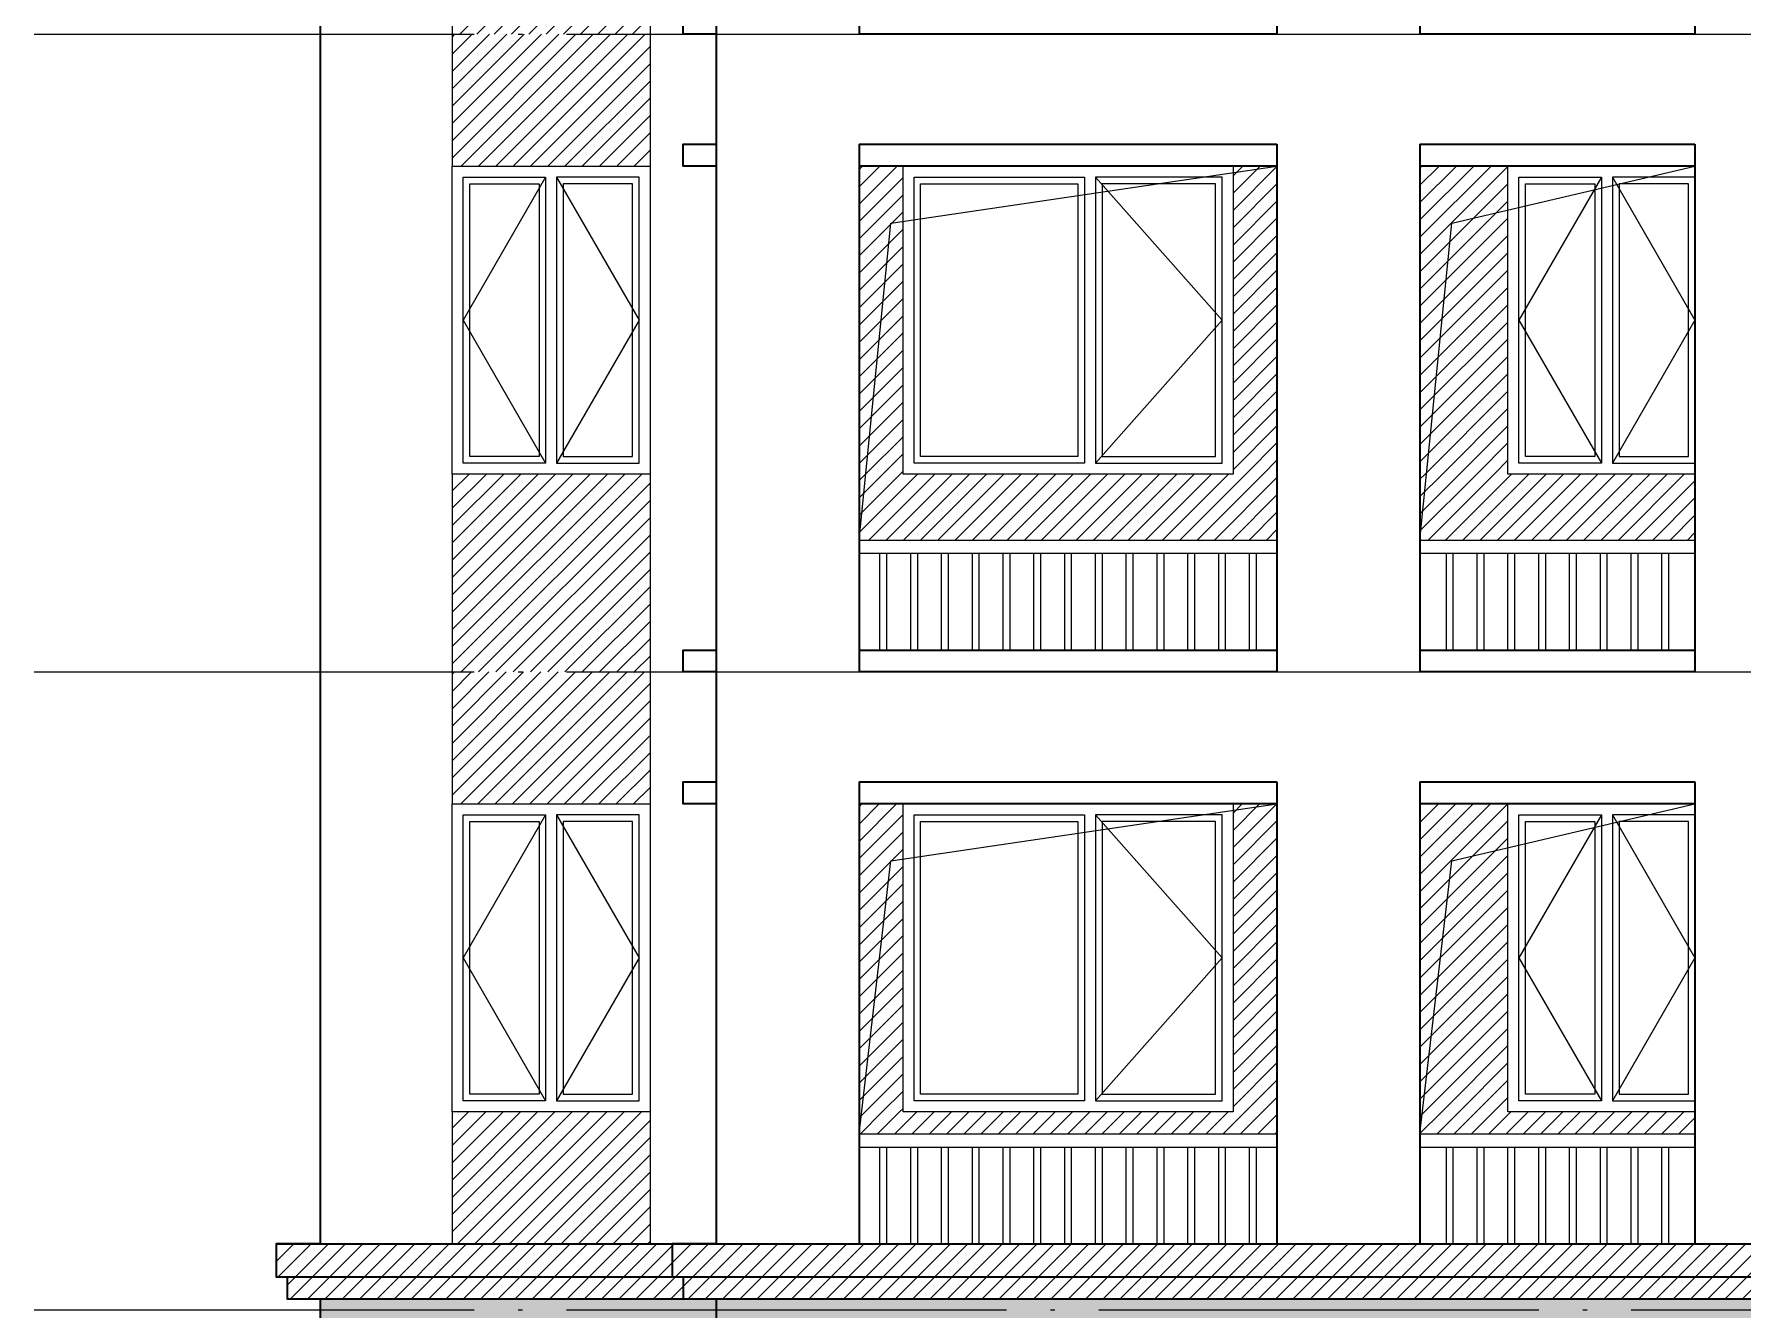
# Model space of a CAD drawing. Extents: x 27938 to 983267, y -209821 to 1628073.
# Drawn here: x 681017 to 688784, y 46240 to 52040 of the extents above; entities that cross this region are included whole.
import ezdxf
from ezdxf.xclip import XClip

# ---------------------------------------------------------------- set-up
doc = ezdxf.new("R2010")
doc.units = 0
doc.header["$LTSCALE"] = 1000
doc.header["$MEASUREMENT"] = 0
doc.header["$XCLIPFRAME"] = 0
doc.linetypes.add('DOTE', pattern=[2.42, 2, -0.2, 0.02, -0.2])
doc.layers.add('3-剖面填充（细）', color=250, linetype='Continuous')
doc.layers.add('Stair-栏杆', color=142, linetype='Continuous')
for name, color, linetype, lineweight in [('DOTE', 19, 'DOTE', 9), ('WINDOW', 144, 'Continuous', 15), ('立面-中轮廓线', 213, 'Continuous', 35), ('立面-普通轮廓', 7, 'Continuous', 18), ('立面-洞口示意', 152, 'Continuous', 13), ('立面-窗开启线', 250, 'Continuous', 13)]:
    doc.layers.add(name, color=color, linetype=linetype, lineweight=lineweight)
pattern_1 = [(45, (223561.654, -4e-12), (-39.2886205, 39.2886205), [])]
pattern_2 = [(45, (223511.654, -4e-12), (-39.2886205, 39.2886205), [])]
pattern_3 = [(45, (169682.19, 13864.28), (-39.2886205, 39.2886205), [])]
pattern_4 = [(45, (169632.19, 13864.28), (-39.2886205, 39.2886205), [])]

# ---------------------------------------------------------------- blocks, each defined once
blk = doc.blocks.new('A$C318717E3')
at = {"layer": 'WINDOW'}
for points in [[(50, 1350), (425, 1350), (425, 50), (50, 50)], [(850, 1350), (475, 1350), (475, 50), (850, 50)]]:
    blk.add_lwpolyline(points, close=True, dxfattribs=at)
at = {"layer": 'WINDOW', "color": 250}
for points in [[(80, 1320), (395, 1320), (395, 80), (80, 80)], [(820, 1320), (505, 1320), (505, 80), (820, 80)]]:
    blk.add_lwpolyline(points, close=True, dxfattribs=at)
at = {"layer": '立面-普通轮廓'}
blk.add_lwpolyline([(0, 1400), (900, 1400), (900, 0), (0, 0)], close=True, dxfattribs=at)
at = {"layer": '立面-窗开启线', "color": 251, "ltscale": 0.5, "true_color": 0x636466}
for points in [[(425, 1350), (50, 700), (425, 50)], [(475, 1350), (850, 700), (475, 50)]]:
    blk.add_lwpolyline(points, dxfattribs=at)
blk = doc.blocks.new('A$C4731409C')
at = {"layer": 'WINDOW'}
for points in [[(-1450, 1350), (-675, 1350), (-675, 50), (-1450, 50)], [(-50, 1350), (-625, 1350), (-625, 50), (-50, 50)]]:
    blk.add_lwpolyline(points, close=True, dxfattribs=at)
at = {"layer": 'WINDOW', "color": 250}
for points in [[(-1420, 1320), (-705, 1320), (-705, 80), (-1420, 80)], [(-80, 1320), (-595, 1320), (-595, 80), (-80, 80)]]:
    blk.add_lwpolyline(points, close=True, dxfattribs=at)
at = {"layer": '立面-普通轮廓'}
blk.add_lwpolyline([(-1500, 1400), (0, 1400), (0, 0), (-1500, 0)], close=True, dxfattribs=at)
at = {"layer": '立面-窗开启线', "color": 251, "ltscale": 0.5, "true_color": 0x636466}
blk.add_lwpolyline([(-625, 1350), (-50, 700), (-625, 50)], dxfattribs=at)
blk = doc.blocks.new('HFHFHTFHFHTF')
at = {"layer": 'Stair-栏杆'}
for p, q in [((738646.1, 32976), (740546.1, 32976)), ((741196.1, 32976), (742446.2, 32976)), ((738646.1, 32916), (740546.1, 32916)), ((741196.1, 32916), (742446.2, 32916))]:
    blk.add_line(p, q, dxfattribs=at)
for points in [[(738741.1, 32476), (738741.1, 32916)], [(738771.1, 32916), (738771.1, 32476)], [(738881.1, 32476), (738881.1, 32916)], [(738911.1, 32916), (738911.1, 32476)], [(739021.1, 32476), (739021.1, 32916)], [(739051.1, 32916), (739051.1, 32476)], [(739161.1, 32476), (739161.1, 32916)], [(739191.1, 32916), (739191.1, 32476)], [(739301.1, 32476), (739301.1, 32916)], [(739331.1, 32916), (739331.1, 32476)], [(739441.1, 32476), (739441.1, 32916)], [(739471.1, 32916), (739471.1, 32476)], [(739581.1, 32476), (739581.1, 32916)], [(739611.1, 32916), (739611.1, 32476)], [(739721.1, 32476), (739721.1, 32916)], [(739751.1, 32916), (739751.1, 32476)], [(739861.1, 32476), (739861.1, 32916)], [(739891.1, 32916), (739891.1, 32476)], [(740001.1, 32476), (740001.1, 32916)], [(740031.1, 32916), (740031.1, 32476)], [(740141.1, 32476), (740141.1, 32916)], [(740171.1, 32916), (740171.1, 32476)], [(740281.1, 32476), (740281.1, 32916)], [(740311.1, 32916), (740311.1, 32476)], [(740421.1, 32476), (740421.1, 32916)], [(740451.1, 32916), (740451.1, 32476)], [(741316.1, 32476), (741316.1, 32916)], [(741346.1, 32916), (741346.1, 32476)], [(741456.1, 32476), (741456.1, 32916)], [(741486.1, 32916), (741486.1, 32476)], [(741596.1, 32476), (741596.1, 32916)], [(741626.1, 32916), (741626.1, 32476)], [(741736.1, 32476), (741736.1, 32916)], [(741766.1, 32916), (741766.1, 32476)], [(741876.1, 32476), (741876.1, 32916)], [(741906.1, 32916), (741906.1, 32476)], [(742016.1, 32476), (742016.1, 32916)], [(742046.1, 32916), (742046.1, 32476)], [(742156.1, 32476), (742156.1, 32916)], [(742186.1, 32916), (742186.1, 32476)], [(742296.1, 32476), (742296.1, 32916)], [(742326.1, 32916), (742326.1, 32476)]]:
    blk.add_lwpolyline(points, dxfattribs=at)
at = {"layer": '立面-中轮廓线'}
for p, q in [((736196.1, 35276), (736196.1, 32376)), ((737996.1, 35276), (737996.1, 32376)), ((738646.1, 34776), (738646.1, 32376)), ((740546.1, 34776), (740546.1, 32376)), ((741196.1, 34776), (741196.1, 32376)), ((742446.2, 34776), (742446.2, 32376))]:
    blk.add_line(p, q, dxfattribs=at)
for points in [[(737996.1, 34676), (737846.1, 34676), (737846.1, 34776), (737996.1, 34776)], [(738646.1, 34776), (740546.1, 34776)], [(741196.1, 34776), (742446.2, 34776)], [(740546.1, 34676), (738646.1, 34676)], [(742446.2, 34676), (741196.1, 34676)], [(737996.1, 32376), (737846.1, 32376), (737846.1, 32476), (737996.1, 32476)], [(738646.1, 32476), (740546.1, 32476)], [(741196.1, 32476), (742446.2, 32476)], [(740546.1, 32376), (738646.1, 32376)], [(742446.2, 32376), (741196.1, 32376)]]:
    blk.add_lwpolyline(points, dxfattribs=at)
for name, p in [('A$C318717E3', (736796.2, 33276)), ('A$C4731409C', (740346.1, 33276))]:
    blk.add_blockref(name, p)
ref = blk.add_blockref('A$C318717E3', (741596.2, 33276))
XClip(ref).set_block_clipping_path([(0, 0), (850.0000000998, 1400)])
blk = doc.blocks.new('GDFGDGRDGDDDWED')
at = {"layer": '3-剖面填充（细）'}
h = blk.add_hatch(dxfattribs=at)
h.set_pattern_fill('ANSI31', color=256, scale=35)
h.set_pattern_definition([(45, (216010.17, 1423), (-39.2886205, 39.2886205), [])])
h.paths.add_polyline_path([(737696.4, 35276), (736796.3, 35276), (736795.8, 34676), (737695.9, 34676)])
h = blk.add_hatch(dxfattribs=at)
h.set_pattern_fill('ANSI31', color=256, scale=35)
h.set_pattern_definition(pattern_1)
h.paths.add_polyline_path([(738646.1, 33276), (738846.1, 33276), (738846.1, 34676), (738646.1, 34676)])
h = blk.add_hatch(dxfattribs=at)
h.set_pattern_fill('ANSI31', color=256, scale=35)
h.set_pattern_definition(pattern_1)
h.paths.add_polyline_path([(740346.1, 33276), (740546.1, 33276), (740546.1, 34676), (740346.1, 34676)])
h = blk.add_hatch(dxfattribs=at)
h.set_pattern_fill('ANSI31', color=256, scale=35)
h.set_pattern_definition(pattern_2)
h.paths.add_polyline_path([(741196.1, 33276), (741596.2, 33276), (741596.2, 34676), (741196.1, 34676)])
h = blk.add_hatch(dxfattribs=at)
h.set_pattern_fill('ANSI31', color=256, scale=35)
h.set_pattern_definition([(45, (216010.17, -877), (-39.2886205, 39.2886205), [])])
h.paths.add_polyline_path([(736795.8, 32376), (737695.8, 32376), (737696.6, 33276), (736796.6, 33276)])
h = blk.add_hatch(dxfattribs=at)
h.set_pattern_fill('ANSI31', color=256, scale=35)
h.set_pattern_definition(pattern_1)
h.paths.add_polyline_path([(738646.1, 32976), (740546.1, 32976), (740546.1, 33276), (738646.1, 33276)])
h = blk.add_hatch(dxfattribs=at)
h.set_pattern_fill('ANSI31', color=256, scale=35)
h.set_pattern_definition(pattern_2)
h.paths.add_polyline_path([(741196.1, 32976), (742446.2, 32976), (742446.2, 33276), (741196.1, 33276)])
for p, q in [((736796.2, 35276), (736796.2, 34676)), ((737696.2, 35276), (737696.2, 34676)), ((736796.2, 33276), (736796.2, 32376)), ((737696.2, 33276), (737696.2, 32376))]:
    blk.add_line(p, q, dxfattribs=at)

msp = doc.modelspace()

# ---------------------------------------------------------------- hatches: boundary and pattern name
at = {"layer": '3-剖面填充（细）'}
h = msp.add_hatch(dxfattribs=at)
h.set_pattern_fill('ANSI31', color=256, scale=35)
h.set_pattern_definition([(45, (162130.71, 15287.28), (-39.2886205, 39.2886205), [])])
h.paths.add_polyline_path([(683817, 49140.3), (682916.8, 49140.3), (682916.3, 48540.3), (683816.4, 48540.3)])
h = msp.add_hatch(dxfattribs=at)
h.set_pattern_fill('ANSI31', color=256, scale=35)
h.set_pattern_definition(pattern_3)
h.paths.add_polyline_path([(684766.6, 47140.3), (684966.6, 47140.3), (684966.6, 48540.3), (684766.6, 48540.3)])
h = msp.add_hatch(dxfattribs=at)
h.set_pattern_fill('ANSI31', color=256, scale=35)
h.set_pattern_definition(pattern_3)
h.paths.add_polyline_path([(686466.6, 47140.3), (686666.6, 47140.3), (686666.6, 48540.3), (686466.6, 48540.3)])
h = msp.add_hatch(dxfattribs=at)
h.set_pattern_fill('ANSI31', color=256, scale=35)
h.set_pattern_definition(pattern_4)
h.paths.add_polyline_path([(687316.6, 47140.3), (687716.7, 47140.3), (687716.7, 48540.3), (687316.6, 48540.3)])
h = msp.add_hatch(dxfattribs=at)
h.set_pattern_fill('ANSI31', color=256, scale=35)
h.set_pattern_definition([(45, (162130.71, 12987.28), (-39.2886205, 39.2886205), [])])
h.paths.add_polyline_path([(682916.6, 46540.3), (683816.6, 46540.3), (683817.1, 47140.3), (682917.1, 47140.3)])
h = msp.add_hatch(dxfattribs=at)
h.set_pattern_fill('ANSI31', color=256, scale=35)
h.set_pattern_definition(pattern_3)
h.paths.add_polyline_path([(684766.6, 47040.3), (686666.6, 47040.3), (686666.6, 47140.3), (684766.6, 47140.3)])
h = msp.add_hatch(dxfattribs=at)
h.set_pattern_fill('ANSI31', color=256, scale=35)
h.set_pattern_definition(pattern_4)
h.paths.add_polyline_path([(687316.6, 47040.3), (688566.7, 47040.3), (688566.7, 47140.3), (687316.6, 47140.3)])
h = msp.add_hatch(dxfattribs=at)
h.set_pattern_fill('ANSI31', color=256, scale=35)
h.set_pattern_definition([(45, (261000.035, 1964.28), (-39.2886205, 39.2886205), [])])
edge = h.paths.add_edge_path()
edge.add_line((692316.6, 46290.3), (692316.6, 46540.3))
edge.add_line((692316.6, 46540.3), (682116.6, 46540.3))
edge.add_line((682116.6, 46540.3), (682116.6, 46390.3))
edge.add_line((682116.6, 46390.3), (682166.6, 46390.3))
edge.add_line((682166.6, 46390.3), (682166.6, 46290.3))
edge.add_line((682166.6, 46290.3), (692315.5, 46290.3))
h = msp.add_hatch(dxfattribs=at)
h.set_pattern_fill('混凝土', color=251, scale=40)
h.set_pattern_definition([(50, (-10314.46, 38067.26), (286.90407, -25.100854), [30, -330]), (355, (-10314.46, 38067.26), (-55.50053, 300.87685), [24, -264]), (100.4514, (-10290.55, 38065.17), (231.40375, 275.77582), [25.49608, -280.45684]), (46.1842, (-10314.46, 38147.26), (426.89642, -66.2076), [45, -495]), (96.6356, (-10278.9, 38141.75), (373.86508, 389.64715), [38.24412, -420.6852]), (351.1842, (-10314.46, 38147.26), (373.86478, 389.64744), [36, -396]), (21, (-10274.46, 38127.26), (238.76282, -161.04756), [30, -330]), (326, (-10274.46, 38127.26), (97.32613, 290.06002), [24, -264]), (71.4514, (-10254.56, 38113.84), (336.08905, 129.0122), [25.49608, -280.45684]), (37.5, (-10314.46, 38067.26), (4.863942, 133.157542), [0, -260.8, 0, -268, 0, -265]), (7.5, (-10314.46, 38067.26), (105.227815, 157.764685), [0, -152.8, 0, -254.8, 0, -101]), (327.5, (-10403.66, 38067.26), (213.528974, -9.021949), [0, -100, 0, -312, 0, -414]), (317.5, (-10443.66, 38067.26), (233.27447, 40.041993), [0, -130, 0, -207.2, 0, -294])])
h.paths.add_polyline_path([(716166.6, 45640.3), (716716.6, 45640.3), (716716.6, 44240.3), (716166.6, 44240.3)], flags=16)
h.paths.add_polyline_path([(714266.6, 45640.3), (715166.6, 45640.3), (715166.6, 44240.3), (714266.6, 44240.3)], flags=16)
h.paths.add_polyline_path([(711716.6, 44140.3), (712966.7, 44140.3), (712966.7, 43640.3), (711716.6, 43640.3)], flags=16)
h.paths.add_polyline_path([(712116.7, 45640.3), (712966.7, 45640.3), (712966.7, 44240.3), (712116.7, 44240.3)], flags=16)
h.paths.add_polyline_path([(709166.6, 44140.3), (711066.6, 44140.3), (711066.6, 43640.3), (709166.6, 43640.3)], flags=16)
h.paths.add_polyline_path([(709366.6, 45640.3), (710866.6, 45640.3), (710866.6, 44240.3), (709366.6, 44240.3)], flags=16)
h.paths.add_polyline_path([(707316.7, 45640.3), (708216.7, 45640.3), (708216.7, 44240.3), (707316.7, 44240.3)], flags=16)
h.paths.add_polyline_path([(721866.6, 45640.3), (721316.6, 45640.3), (721316.6, 44240.3), (721866.6, 44240.3)], flags=16)
h.paths.add_polyline_path([(723766.6, 45640.3), (722866.6, 45640.3), (722866.6, 44240.3), (723766.6, 44240.3)], flags=16)
h.paths.add_polyline_path([(726316.6, 44140.3), (725066.5, 44140.3), (725066.5, 43640.3), (726316.6, 43640.3)], flags=16)
h.paths.add_polyline_path([(725916.5, 45640.3), (725066.5, 45640.3), (725066.5, 44240.3), (725916.5, 44240.3)], flags=16)
h.paths.add_polyline_path([(728866.6, 44140.3), (726966.6, 44140.3), (726966.6, 43640.3), (728866.6, 43640.3)], flags=16)
h.paths.add_polyline_path([(728666.6, 45640.3), (727166.6, 45640.3), (727166.6, 44240.3), (728666.6, 44240.3)], flags=16)
h.paths.add_polyline_path([(730716.5, 45640.3), (729816.5, 45640.3), (729816.5, 44240.3), (730716.5, 44240.3)], flags=16)
h.paths.add_polyline_path([(731316.6, 46290.3), (731316.6, 45740.3), (731466.6, 45740.3), (731466.6, 45640.3), (731316.6, 45640.3), (731316.6, 43940.4), (731466.6, 43940.4), (731466.6, 43840.4), (731316.6, 43840.4), (731316.6, 43190.4), (721316.6, 43190.3), (721316.6, 46290.3)])
h.paths.add_polyline_path([(697466.6, 45640.3), (696916.6, 45640.3), (696916.6, 44240.3), (697466.6, 44240.3)], flags=16)
h.paths.add_polyline_path([(699366.6, 45640.3), (698466.6, 45640.3), (698466.6, 44240.3), (699366.6, 44240.3)], flags=16)
h.paths.add_polyline_path([(701916.6, 44140.3), (700666.5, 44140.3), (700666.5, 43640.3), (701916.6, 43640.3)], flags=16)
h.paths.add_polyline_path([(701516.5, 45640.3), (700666.5, 45640.3), (700666.5, 44240.3), (701516.5, 44240.3)], flags=16)
h.paths.add_polyline_path([(704466.6, 44140.3), (702566.6, 44140.3), (702566.6, 43640.3), (704466.6, 43640.3)], flags=16)
h.paths.add_polyline_path([(704266.6, 45640.3), (702766.6, 45640.3), (702766.6, 44240.3), (704266.6, 44240.3)], flags=16)
h.paths.add_polyline_path([(706316.5, 45640.3), (705416.5, 45640.3), (705416.5, 44240.3), (706316.5, 44240.3)], flags=16)
h.paths.add_polyline_path([(696916.6, 46290.3), (716716.6, 46290.3), (716716.6, 43190.3), (696916.6, 43190.3)])
h.paths.add_polyline_path([(691766.6, 45640.3), (692316.6, 45640.3), (692316.6, 44240.3), (691766.6, 44240.3)], flags=16)
h.paths.add_polyline_path([(689866.6, 45640.3), (690766.6, 45640.3), (690766.6, 44240.3), (689866.6, 44240.3)], flags=16)
h.paths.add_polyline_path([(687316.6, 44140.3), (688566.7, 44140.3), (688566.7, 43640.3), (687316.6, 43640.3)], flags=16)
h.paths.add_polyline_path([(687716.7, 45640.3), (688566.7, 45640.3), (688566.7, 44240.3), (687716.7, 44240.3)], flags=16)
h.paths.add_polyline_path([(684766.6, 44140.3), (686666.6, 44140.3), (686666.6, 43640.3), (684766.6, 43640.3)], flags=16)
h.paths.add_polyline_path([(684966.6, 45640.3), (686466.6, 45640.3), (686466.6, 44240.3), (684966.6, 44240.3)], flags=16)
h.paths.add_polyline_path([(682916.7, 45640.3), (683816.7, 45640.3), (683816.7, 44240.3), (682916.7, 44240.3)], flags=16)
h.paths.add_polyline_path([(682316.6, 46290.3), (682316.6, 45740.3), (682166.6, 45740.3), (682166.6, 45640.3), (682316.6, 45640.3), (682316.6, 43940.4), (682166.6, 43940.4), (682166.6, 43840.4), (682316.6, 43840.4), (682316.6, 43190.4), (692316.6, 43190.3), (692316.6, 46290.3)])

# ---------------------------------------------------------------- linework, layer by layer
for p, q in [((682916.7, 49140.3), (682916.7, 48540.3)), ((683816.7, 49140.3), (683816.7, 48540.3)), ((682916.7, 47140.3), (682916.7, 46540.3)), ((683816.7, 47140.3), (683816.7, 46540.3))]:
    msp.add_line(p, q, dxfattribs=at)
at = {"layer": 'DOTE', "linetype": 'DOTE'}
for p, q in [((681016.6, 52040.3), (732616.6, 52040.3)), ((681016.6, 49140.3), (732616.6, 49140.3)), ((681016.6, 46240.3), (732616.6, 46240.3))]:
    msp.add_line(p, q, dxfattribs=at)
at = {"layer": 'Stair-栏杆'}
for p, q in [((684766.6, 47040.3), (686666.6, 47040.3)), ((687316.6, 47040.3), (688566.7, 47040.3)), ((684766.6, 46980.3), (686666.6, 46980.3)), ((687316.6, 46980.3), (688566.7, 46980.3))]:
    msp.add_line(p, q, dxfattribs=at)
for points in [[(684861.6, 46540.3), (684861.6, 46980.3)], [(684891.6, 46980.3), (684891.6, 46540.3)], [(685001.6, 46540.3), (685001.6, 46980.3)], [(685031.6, 46980.3), (685031.6, 46540.3)], [(685141.6, 46540.3), (685141.6, 46980.3)], [(685171.6, 46980.3), (685171.6, 46540.3)], [(685281.6, 46540.3), (685281.6, 46980.3)], [(685311.6, 46980.3), (685311.6, 46540.3)], [(685421.6, 46540.3), (685421.6, 46980.3)], [(685451.6, 46980.3), (685451.6, 46540.3)], [(685561.6, 46540.3), (685561.6, 46980.3)], [(685591.6, 46980.3), (685591.6, 46540.3)], [(685701.6, 46540.3), (685701.6, 46980.3)], [(685731.6, 46980.3), (685731.6, 46540.3)], [(685841.6, 46540.3), (685841.6, 46980.3)], [(685871.6, 46980.3), (685871.6, 46540.3)], [(685981.6, 46540.3), (685981.6, 46980.3)], [(686011.6, 46980.3), (686011.6, 46540.3)], [(686121.6, 46540.3), (686121.6, 46980.3)], [(686151.6, 46980.3), (686151.6, 46540.3)], [(686261.6, 46540.3), (686261.6, 46980.3)], [(686291.6, 46980.3), (686291.6, 46540.3)], [(686401.6, 46540.3), (686401.6, 46980.3)], [(686431.6, 46980.3), (686431.6, 46540.3)], [(686541.6, 46540.3), (686541.6, 46980.3)], [(686571.6, 46980.3), (686571.6, 46540.3)], [(687436.6, 46540.3), (687436.6, 46980.3)], [(687466.6, 46980.3), (687466.6, 46540.3)], [(687576.6, 46540.3), (687576.6, 46980.3)], [(687606.6, 46980.3), (687606.6, 46540.3)], [(687716.6, 46540.3), (687716.6, 46980.3)], [(687746.6, 46980.3), (687746.6, 46540.3)], [(687856.6, 46540.3), (687856.6, 46980.3)], [(687886.6, 46980.3), (687886.6, 46540.3)], [(687996.6, 46540.3), (687996.6, 46980.3)], [(688026.6, 46980.3), (688026.6, 46540.3)], [(688136.6, 46540.3), (688136.6, 46980.3)], [(688166.6, 46980.3), (688166.6, 46540.3)], [(688276.6, 46540.3), (688276.6, 46980.3)], [(688306.6, 46980.3), (688306.6, 46540.3)], [(688416.6, 46540.3), (688416.6, 46980.3)], [(688446.6, 46980.3), (688446.6, 46540.3)]]:
    msp.add_lwpolyline(points, dxfattribs=at)
at = {"layer": '立面-中轮廓线'}
for p, q in [((682316.6, 49140.3), (682316.6, 46540.3)), ((684116.6, 49140.3), (684116.6, 46540.3)), ((684766.6, 48640.3), (684766.6, 46540.3)), ((686666.6, 48640.3), (686666.6, 46540.3)), ((687316.6, 48640.3), (687316.6, 46540.3)), ((688566.7, 48640.3), (688566.7, 46540.3))]:
    msp.add_line(p, q, dxfattribs=at)
at = {"layer": '立面-中轮廓线', "color": 2}
for p, q in [((682116.6, 46540.3), (692316.6, 46540.3)), ((682116.6, 46390.3), (692316.6, 46390.3)), ((682316.6, 46290.3), (692316.6, 46290.3))]:
    msp.add_line(p, q, dxfattribs=at)
at = {"layer": '立面-中轮廓线'}
for points in [[(684116.6, 48540.3), (683966.6, 48540.3), (683966.6, 48640.3), (684116.6, 48640.3)], [(684766.6, 48640.3), (686666.6, 48640.3)], [(687316.6, 48640.3), (688566.7, 48640.3)], [(686666.6, 48540.3), (684766.6, 48540.3)], [(688566.7, 48540.3), (687316.6, 48540.3)]]:
    msp.add_lwpolyline(points, dxfattribs=at)
at = {"layer": '立面-中轮廓线', "color": 2}
for points in [[(682316.6, 46540.3), (682116.6, 46540.3), (682116.6, 46390.3), (682166.6, 46390.3), (682166.6, 46290.3), (682316.6, 46290.3), (682316.6, 45740.3), (682166.6, 45740.3), (682166.6, 45640.3), (682316.6, 45640.3)], [(684116.6, 46540.3), (683916.6, 46540.3), (683916.6, 46390.3), (683966.6, 46390.3), (683966.6, 46290.3), (684116.6, 46290.3), (684116.6, 45740.3), (683966.6, 45740.3), (683966.6, 45640.3), (684116.6, 45640.3)]]:
    msp.add_lwpolyline(points, dxfattribs=at)
at = {"layer": '立面-洞口示意'}
for points in [[(684766.6, 49740.3), (684911.4, 51181.2), (686666.6, 51440.3)], [(687316.6, 49740.3), (687461.4, 51181.2), (688566.7, 51440.3)], [(684766.6, 47040.3), (684911.4, 48281.2), (686666.6, 48540.3)], [(687316.6, 47040.3), (687461.4, 48281.2), (688566.7, 48540.3)]]:
    msp.add_lwpolyline(points, dxfattribs=at)

# ---------------------------------------------------------------- block references
for name, p in [('HFHFHTFHFHTF', (-53879.5, 19664.3)), ('GDFGDGRDGDDDWED', (-53879.5, 19664.3)), ('HFHFHTFHFHTF', (-53879.5, 16764.3)), ('GDFGDGRDGDDDWED', (-53879.5, 16764.3)), ('A$C318717E3', (682916.7, 47140.3)), ('A$C4731409C', (686466.6, 47140.3))]:
    msp.add_blockref(name, p)
ref = msp.add_blockref('A$C318717E3', (687716.7, 47140.3))
XClip(ref).set_block_clipping_path([(0, 0), (850.0000000998, 1400)])

doc.saveas('drawing.dxf')
